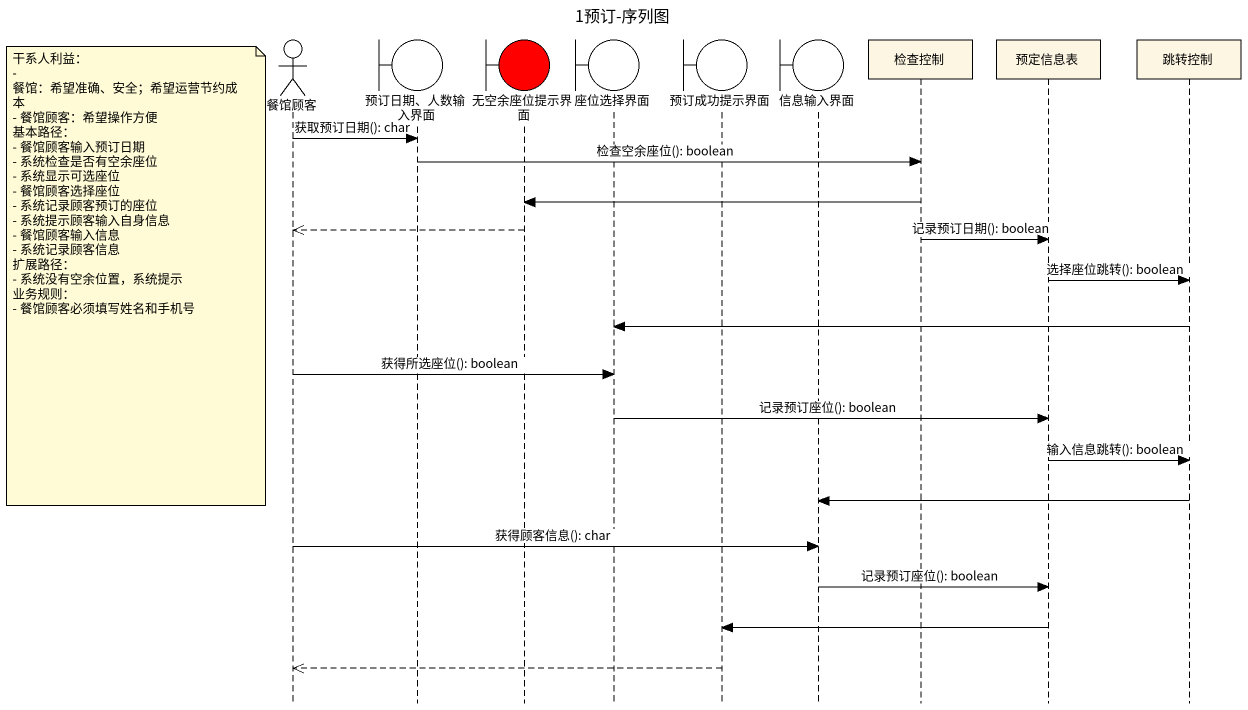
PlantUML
@startuml
title 1预订-序列图
hide footbox
actor 餐馆顾客
boundary "预订日期、人数输入界面" as 预订日期_人数输入界面
boundary 无空余座位提示界面 #FF0000
boundary 座位选择界面
boundary 预订成功提示界面
boundary 信息输入界面
participant 检查控制
participant 预定信息表
participant 跳转控制

餐馆顾客 -> 预订日期_人数输入界面 : 获取预订日期(): char
预订日期_人数输入界面 -> 检查控制 : 检查空余座位(): boolean
检查控制 -> 无空余座位提示界面
无空余座位提示界面 -->> 餐馆顾客
检查控制 -> 预定信息表 : 记录预订日期(): boolean
note left of 餐馆顾客
  干系人利益：
  - 餐馆：希望准确、安全；希望运营节约成本
  - 餐馆顾客：希望操作方便
  基本路径：
  - 餐馆顾客输入预订日期
  - 系统检查是否有空余座位
  - 系统显示可选座位
  - 餐馆顾客选择座位
  - 系统记录顾客预订的座位
  - 系统提示顾客输入自身信息
  - 餐馆顾客输入信息
  - 系统记录顾客信息
  扩展路径：
  - 系统没有空余位置，系统提示
  业务规则：
  - 餐馆顾客必须填写姓名和手机号
end note
预定信息表 -> 跳转控制 : 选择座位跳转(): boolean
跳转控制 -> 座位选择界面
餐馆顾客 -> 座位选择界面 : 获得所选座位(): boolean
座位选择界面 -> 预定信息表 : 记录预订座位(): boolean
预定信息表 -> 跳转控制 : 输入信息跳转(): boolean
跳转控制 -> 信息输入界面
餐馆顾客 -> 信息输入界面 : 获得顾客信息(): char
信息输入界面 -> 预定信息表 : 记录预订座位(): boolean
预定信息表 -> 预订成功提示界面
预订成功提示界面 -->> 餐馆顾客
@enduml
